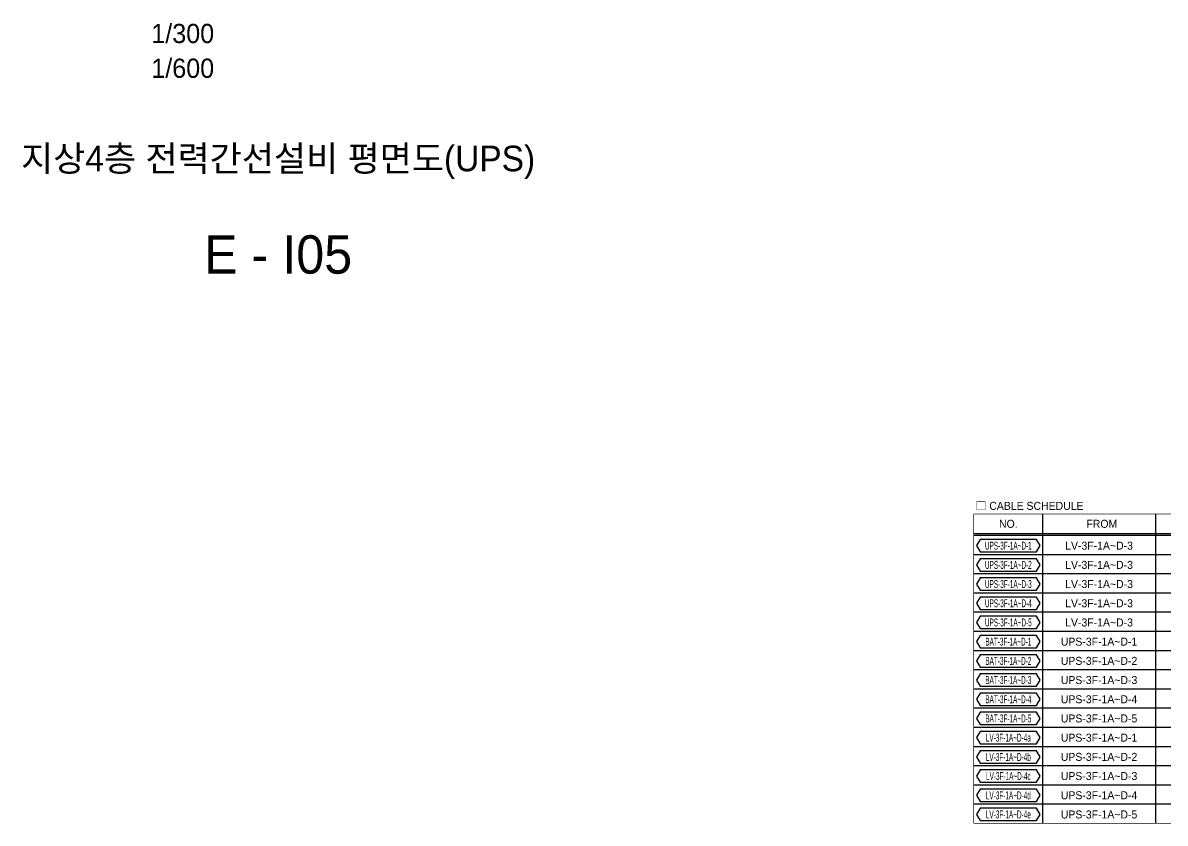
# Model space of a CAD drawing. Header units: millimetres. Extents: x 31670 to 374393, y -351975 to 839589.
# Drawn here: x 221287 to 274815, y 364433 to 401948 of the extents above; entities that cross this region are included whole.
import ezdxf
from ezdxf.enums import TextEntityAlignment as Align

# ---------------------------------------------------------------- set-up
doc = ezdxf.new("R2010")
doc.units = ezdxf.units.MM
doc.header["$LTSCALE"] = 150
for name, color, linetype in [('-----26 Electrical Cable Tray_HV_발전기 B', 103, 'Continuous'), ('-----29 Cable Schedule', 1, 'Continuous'), ('-----29 Indicator', 1, 'Continuous'), ('-----29 주기', 1, 'Continuous'), ('-----30 Text', 2, 'Continuous'), ('-----41 Drawing Title', 2, 'Continuous'), ('-----42 Drawing Number', 2, 'Continuous'), ('-----43 Drawing Scale', 3, 'Continuous')]:
    doc.layers.add(name, color=color, linetype=linetype)
doc.styles.add('ELEC', font='')
doc.styles.get('ELEC').set_extended_font_data('Dotum')

msp = doc.modelspace()

# ---------------------------------------------------------------- linework, layer by layer
at = {"layer": '-----29 Cable Schedule', "color": 3}
msp.add_lwpolyline([(265865, 378916), (300126, 378916), (300126, 364433), (265865, 364433)], close=True, dxfattribs=at)

# ---------------------------------------------------------------- texts
at = {"layer": '-----41 Drawing Title', "style": 'ELEC'}
msp.add_text('지상4층 전력간선설비 평면도(UPS)', height=1200, dxfattribs=at).set_placement((233250, 395590), align=Align.MIDDLE_CENTER)
at = {"layer": '-----42 Drawing Number', "style": 'ELEC'}
msp.add_text('E - I05', height=1800, dxfattribs=at).set_placement((233250, 391090), align=Align.MIDDLE_CENTER)
at = {"layer": '-----43 Drawing Scale', "style": 'ELEC'}
for s, p in [('1/300', (228779, 401450)), ('1/600', (228779, 399820))]:
    msp.add_text(s, height=900, dxfattribs=at).set_placement(p, align=Align.MIDDLE_CENTER)

# ---------------------------------------------------------------- next in the draw order: wipeouts: each hides what was drawn before it
at = {"color": 3}
msp.add_wipeout([(265865, 378916), (300126, 378916), (300126, 364433), (265865, 364433)], dxfattribs=at).dxf.layer = '-----26 Electrical Cable Tray_HV_발전기 B'

# ---------------------------------------------------------------- next in the draw order: linework, layer by layer
at = {"layer": '-----29 Cable Schedule'}
for p, q in [((269069, 378916), (269069, 377933)), ((274368, 378916), (274368, 377933))]:
    msp.add_line(p, q, dxfattribs=at)
at = {"layer": '-----29 Cable Schedule', "color": 3}
for p, q in [((265865, 378016), (300126, 378016)), ((265865, 377933), (300126, 377933))]:
    msp.add_line(p, q, dxfattribs=at)
at = {"layer": '-----29 Cable Schedule', "color": 1}
for p, q in [((265865, 377933), (300126, 377933)), ((269069, 377933), (269069, 364433)), ((274368, 377933), (274368, 364433)), ((265865, 377033), (300126, 377033)), ((265865, 376133), (300126, 376133)), ((265865, 375233), (300126, 375233)), ((265865, 374333), (300126, 374333)), ((265865, 373433), (300126, 373433)), ((265865, 372533), (300126, 372533)), ((265865, 371633), (300126, 371633)), ((265865, 370733), (300126, 370733)), ((265865, 369833), (300126, 369833)), ((265865, 368933), (300126, 368933)), ((265865, 368033), (300126, 368033)), ((265865, 367133), (300126, 367133)), ((265865, 366233), (300126, 366233)), ((265865, 365333), (300126, 365333))]:
    msp.add_line(p, q, dxfattribs=at)
at = {"layer": '-----29 주기'}
for points in [[(266144, 377730), (265977, 377441), (266144, 377153), (268790, 377153), (268957, 377441), (268790, 377730)], [(266144, 376830), (265977, 376541), (266144, 376253), (268790, 376253), (268957, 376541), (268790, 376830)], [(266144, 375930), (265977, 375641), (266144, 375353), (268790, 375353), (268957, 375641), (268790, 375930)], [(266144, 375030), (265977, 374741), (266144, 374453), (268790, 374453), (268957, 374741), (268790, 375030)], [(266144, 374130), (265977, 373841), (266144, 373553), (268790, 373553), (268957, 373841), (268790, 374130)], [(266144, 373230), (265977, 372941), (266144, 372653), (268790, 372653), (268957, 372941), (268790, 373230)], [(266144, 372330), (265977, 372041), (266144, 371753), (268790, 371753), (268957, 372041), (268790, 372330)], [(266144, 371430), (265977, 371141), (266144, 370853), (268790, 370853), (268957, 371141), (268790, 371430)], [(266144, 370530), (265977, 370241), (266144, 369953), (268790, 369953), (268957, 370241), (268790, 370530)], [(266144, 369630), (265977, 369341), (266144, 369053), (268790, 369053), (268957, 369341), (268790, 369630)], [(266144, 368730), (265977, 368441), (266144, 368153), (268790, 368153), (268957, 368441), (268790, 368730)], [(266144, 367830), (265977, 367541), (266144, 367253), (268790, 367253), (268957, 367541), (268790, 367830)], [(266144, 366930), (265977, 366641), (266144, 366353), (268790, 366353), (268957, 366641), (268790, 366930)], [(266144, 366030), (265977, 365741), (266144, 365453), (268790, 365453), (268957, 365741), (268790, 366030)], [(266144, 365130), (265977, 364841), (266144, 364553), (268790, 364553), (268957, 364841), (268790, 365130)]]:
    msp.add_lwpolyline(points, close=True, dxfattribs=at)

# ---------------------------------------------------------------- next in the draw order: texts
at = {"layer": '-----29 Indicator', "color": 2, "linetype": 'Continuous', "style": 'ELEC'}
msp.add_text('□ CABLE SCHEDULE', height=375, dxfattribs=at).set_placement((265927, 379307), align=Align.MIDDLE_LEFT)
at = {"layer": '-----30 Text', "style": 'ELEC'}
msp.add_text('NO.', height=375, dxfattribs=at).set_placement((267467, 378466), align=Align.MIDDLE)
for s, p in [('FROM', (271847, 378466)), ('LV-3F-1A~D-3', (271718, 377441)), ('LV-3F-1A~D-3', (271718, 376541)), ('LV-3F-1A~D-3', (271718, 375641)), ('LV-3F-1A~D-3', (271718, 374741)), ('LV-3F-1A~D-3', (271718, 373841)), ('UPS-3F-1A~D-1', (271718, 372941)), ('UPS-3F-1A~D-2', (271718, 372041)), ('UPS-3F-1A~D-3', (271718, 371141)), ('UPS-3F-1A~D-4', (271718, 370241)), ('UPS-3F-1A~D-5', (271718, 369341)), ('UPS-3F-1A~D-1', (271718, 368441)), ('UPS-3F-1A~D-2', (271718, 367541)), ('UPS-3F-1A~D-3', (271718, 366641)), ('UPS-3F-1A~D-4', (271718, 365741)), ('UPS-3F-1A~D-5', (271718, 364841))]:
    msp.add_text(s, height=375, dxfattribs=at).set_placement(p, align=Align.MIDDLE_CENTER)
at = {"layer": '-----30 Text', "linetype": 'Continuous', "style": 'ELEC', "width": 0.5}
for s, p in [('UPS-3F-1A~D-1', (267467, 377441)), ('UPS-3F-1A~D-2', (267467, 376541)), ('UPS-3F-1A~D-3', (267467, 375641)), ('UPS-3F-1A~D-4', (267467, 374741)), ('UPS-3F-1A~D-5', (267467, 373841)), ('BAT-3F-1A~D-1', (267467, 372941)), ('BAT-3F-1A~D-2', (267467, 372041)), ('BAT-3F-1A~D-3', (267467, 371141)), ('BAT-3F-1A~D-4', (267467, 370241)), ('BAT-3F-1A~D-5', (267467, 369341)), ('LV-3F-1A~D-4a', (267467, 368441)), ('LV-3F-1A~D-4b', (267467, 367541)), ('LV-3F-1A~D-4c', (267467, 366641)), ('LV-3F-1A~D-4d', (267467, 365741)), ('LV-3F-1A~D-4e', (267467, 364841))]:
    msp.add_text(s, height=375, dxfattribs=at).set_placement(p, align=Align.MIDDLE)

doc.saveas('drawing.dxf')
